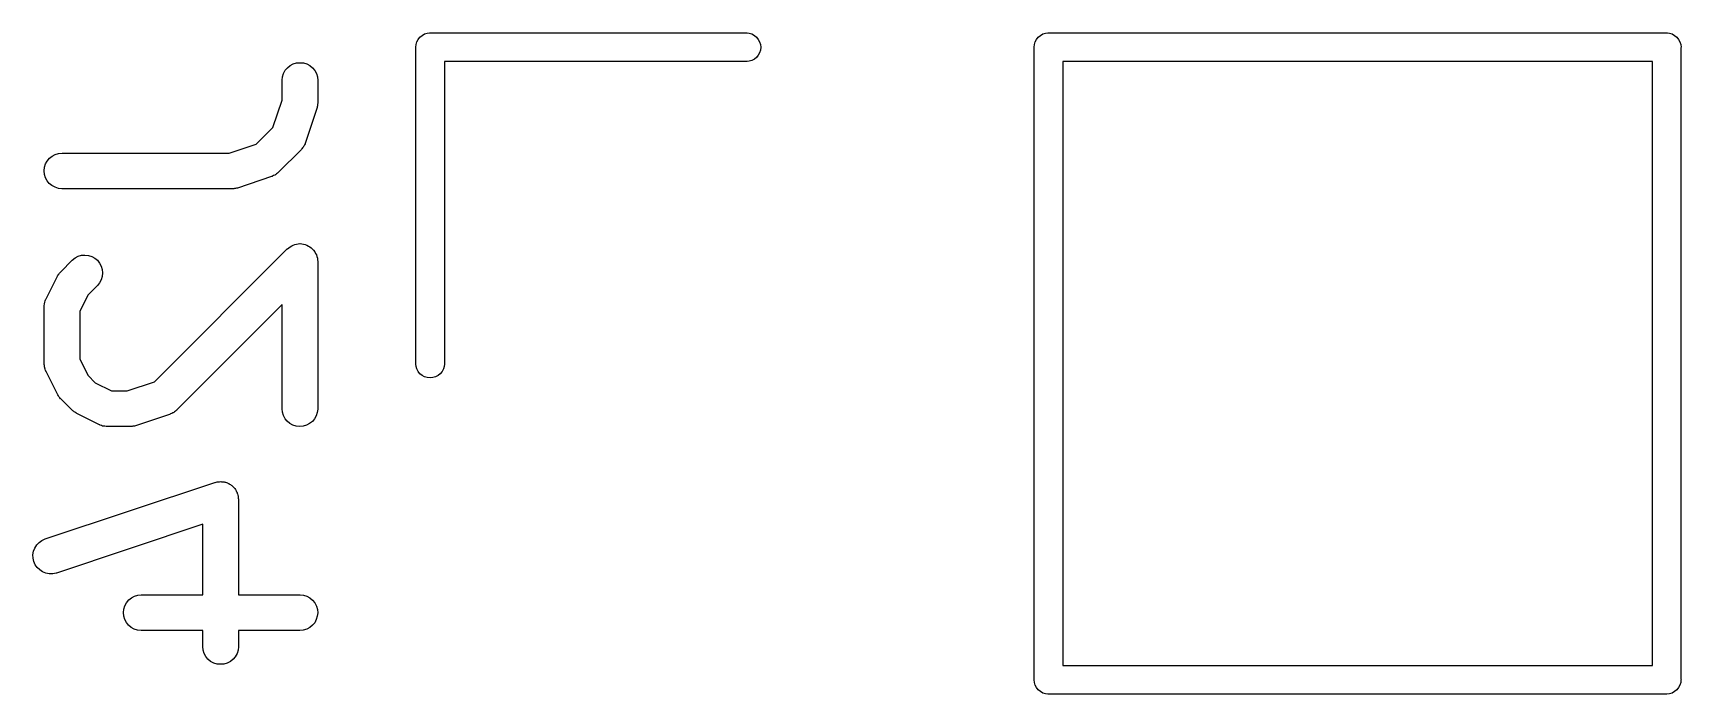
# Model space of a CAD drawing. Extents: x 37 to 98, y -173 to -16.
# Drawn here: x 73.25 to 80.18, y -173.39 to -170.61 of the extents above; entities that cross this region are included whole.
import ezdxf

# ---------------------------------------------------------------- set-up
doc = ezdxf.new("R2010")
doc.units = 0
doc.layers.add('BLACK', color=7, linetype='CONTINUOUS')

msp = doc.modelspace()

# ---------------------------------------------------------------- linework, layer by layer
at = {"layer": 'BLACK', "linetype": 'CONTINUOUS'}
for p, q in [((74.8774, -170.627), (74.8865, -170.62)), ((74.8865, -170.62), (74.8969, -170.614)), ((74.8969, -170.614), (74.9082, -170.611)), ((74.9082, -170.611), (74.9171, -170.61)), ((74.9171, -170.61), (74.92, -170.61)), ((74.92, -170.61), (74.9229, -170.61)), ((74.9229, -170.61), (76.2529, -170.61)), ((76.2529, -170.61), (76.2618, -170.611)), ((76.2618, -170.611), (76.2731, -170.614)), ((76.2731, -170.614), (76.2835, -170.62)), ((76.2835, -170.62), (76.2926, -170.627)), ((77.4774, -170.627), (77.4865, -170.62)), ((77.4865, -170.62), (77.4969, -170.614)), ((77.4969, -170.614), (77.5082, -170.611)), ((77.5082, -170.611), (77.5171, -170.61)), ((77.5171, -170.61), (77.52, -170.61)), ((77.52, -170.61), (77.5229, -170.61)), ((77.5229, -170.61), (80.1171, -170.61)), ((80.1171, -170.61), (80.12, -170.61)), ((80.12, -170.61), (80.1229, -170.61)), ((80.1229, -170.61), (80.1229, -170.61)), ((80.1229, -170.61), (80.1318, -170.611)), ((80.1318, -170.611), (80.1431, -170.614)), ((80.1431, -170.614), (80.1535, -170.62)), ((80.1535, -170.62), (80.1626, -170.627)), ((74.8597, -170.67), (74.8609, -170.658)), ((74.86, -170.673), (74.8597, -170.67)), ((74.86, -172.003), (74.86, -170.673)), ((74.8609, -170.658), (74.8643, -170.647)), ((74.8643, -170.647), (74.8699, -170.637)), ((74.8699, -170.637), (74.8774, -170.627)), ((76.2926, -170.627), (76.3001, -170.637)), ((76.3001, -170.637), (76.3057, -170.647)), ((76.3057, -170.693), (76.3001, -170.703)), ((76.3057, -170.647), (76.3091, -170.658)), ((76.3091, -170.682), (76.3057, -170.693)), ((76.3091, -170.658), (76.3103, -170.67)), ((76.3103, -170.67), (76.3091, -170.682)), ((77.4597, -170.67), (77.4609, -170.658)), ((77.46, -170.673), (77.4597, -170.67)), ((77.46, -173.327), (77.46, -170.673)), ((77.4609, -170.658), (77.4643, -170.647)), ((77.4643, -170.647), (77.4699, -170.637)), ((77.4699, -170.637), (77.4774, -170.627)), ((80.1626, -170.627), (80.1701, -170.637)), ((80.1701, -170.637), (80.1757, -170.647)), ((80.1757, -170.647), (80.1791, -170.658)), ((80.1791, -170.658), (80.1803, -170.67)), ((80.1803, -170.67), (80.18, -170.673)), ((80.18, -170.673), (80.18, -173.327)), ((74.3105, -170.767), (74.3199, -170.756)), ((74.3199, -170.756), (74.3313, -170.747)), ((74.3313, -170.747), (74.3443, -170.74)), ((74.3443, -170.74), (74.3583, -170.736)), ((74.3583, -170.736), (74.3729, -170.735)), ((74.3729, -170.735), (74.3875, -170.736)), ((74.3875, -170.736), (74.4014, -170.74)), ((74.4014, -170.74), (74.4143, -170.747)), ((74.4143, -170.747), (74.4256, -170.757)), ((74.4256, -170.757), (74.4348, -170.768)), ((76.2529, -170.73), (74.98, -170.73)), ((74.98, -170.73), (74.98, -172.003)), ((76.2618, -170.729), (76.2529, -170.73)), ((76.2731, -170.726), (76.2618, -170.729)), ((76.2835, -170.72), (76.2731, -170.726)), ((76.2926, -170.713), (76.2835, -170.72)), ((76.3001, -170.703), (76.2926, -170.713)), ((77.58, -170.73), (77.58, -173.27)), ((80.06, -170.73), (77.58, -170.73)), ((80.06, -173.27), (80.06, -170.73)), ((74.2974, -170.808), (74.299, -170.794)), ((74.2974, -170.81), (74.2974, -170.808)), ((74.2974, -170.893), (74.2974, -170.81)), ((74.299, -170.794), (74.3034, -170.78)), ((74.3034, -170.78), (74.3105, -170.767)), ((74.4348, -170.768), (74.4417, -170.781)), ((74.4417, -170.781), (74.446, -170.795)), ((74.446, -170.795), (74.4474, -170.81)), ((74.4474, -170.81), (74.4474, -170.905)), ((74.2592, -171.007), (74.2974, -170.893)), ((74.4435, -170.928), (74.3959, -171.071)), ((74.4445, -170.924), (74.4435, -170.928)), ((74.4457, -170.92), (74.4445, -170.924)), ((74.4461, -170.917), (74.4457, -170.92)), ((74.4468, -170.914), (74.4461, -170.917)), ((74.4469, -170.91), (74.4468, -170.914)), ((74.4474, -170.906), (74.4469, -170.91)), ((74.4474, -170.905), (74.4474, -170.906)), ((74.189, -171.077), (74.2592, -171.007)), ((74.0745, -171.115), (74.189, -171.077)), ((74.3778, -171.101), (74.2826, -171.196)), ((74.3792, -171.099), (74.3778, -171.101)), ((74.3808, -171.097), (74.3792, -171.099)), ((74.3838, -171.093), (74.3808, -171.097)), ((74.3871, -171.089), (74.3838, -171.093)), ((74.3881, -171.087), (74.3871, -171.089)), ((74.3894, -171.086), (74.3881, -171.087)), ((74.3916, -171.081), (74.3894, -171.086)), ((74.394, -171.076), (74.3916, -171.081)), ((74.3946, -171.074), (74.394, -171.076)), ((74.3956, -171.072), (74.3946, -171.074)), ((74.3959, -171.071), (74.3956, -171.072)), ((73.2974, -171.19), (73.2989, -171.175)), ((73.2989, -171.175), (73.3032, -171.161)), ((73.3032, -171.161), (73.3102, -171.149)), ((73.3102, -171.149), (73.3195, -171.137)), ((73.3195, -171.137), (73.3309, -171.128)), ((73.3309, -171.128), (73.3438, -171.121)), ((73.3438, -171.121), (73.3578, -171.117)), ((73.3578, -171.117), (73.3724, -171.115)), ((73.3724, -171.115), (74.0745, -171.115)), ((73.2987, -171.205), (73.2974, -171.19)), ((73.3028, -171.219), (73.2987, -171.205)), ((73.3096, -171.232), (73.3028, -171.219)), ((73.3188, -171.243), (73.3096, -171.232)), ((73.33, -171.252), (73.3188, -171.243)), ((74.2532, -171.214), (74.1104, -171.262)), ((74.2553, -171.213), (74.2532, -171.214)), ((74.2574, -171.212), (74.2553, -171.213)), ((74.2619, -171.21), (74.2574, -171.212)), ((74.2666, -171.208), (74.2619, -171.21)), ((74.2684, -171.207), (74.2666, -171.208)), ((74.2704, -171.206), (74.2684, -171.207)), ((74.2744, -171.203), (74.2704, -171.206)), ((74.2786, -171.2), (74.2744, -171.203)), ((74.2801, -171.198), (74.2786, -171.2)), ((74.2818, -171.197), (74.2801, -171.198)), ((74.2826, -171.196), (74.2818, -171.197)), ((73.3428, -171.259), (73.33, -171.252)), ((73.3568, -171.264), (73.3428, -171.259)), ((73.3713, -171.265), (73.3568, -171.264)), ((73.3724, -171.265), (73.3713, -171.265)), ((74.0867, -171.265), (73.3724, -171.265)), ((74.0909, -171.265), (74.0867, -171.265)), ((74.0951, -171.265), (74.0909, -171.265)), ((74.0981, -171.264), (74.0951, -171.265)), ((74.1012, -171.264), (74.0981, -171.264)), ((74.1053, -171.263), (74.1012, -171.264)), ((74.1094, -171.262), (74.1053, -171.263)), ((74.1104, -171.262), (74.1094, -171.262)), ((73.7604, -172.077), (74.3193, -171.518)), ((74.3193, -171.518), (74.3199, -171.518)), ((74.3199, -171.518), (74.3199, -171.518)), ((74.3199, -171.518), (74.3199, -171.518)), ((74.3199, -171.518), (74.3201, -171.518)), ((74.3201, -171.518), (74.3258, -171.513)), ((74.3258, -171.513), (74.3313, -171.509)), ((74.3313, -171.509), (74.3314, -171.509)), ((74.3314, -171.509), (74.3315, -171.509)), ((74.3315, -171.509), (74.338, -171.505)), ((74.338, -171.505), (74.3443, -171.502)), ((74.3443, -171.502), (74.3444, -171.502)), ((74.3444, -171.502), (74.3445, -171.502)), ((74.3445, -171.502), (74.3515, -171.5)), ((74.3515, -171.5), (74.3583, -171.498)), ((74.3583, -171.498), (74.3585, -171.498)), ((74.3585, -171.498), (74.3586, -171.498)), ((74.3586, -171.498), (74.3658, -171.497)), ((74.3658, -171.497), (74.3729, -171.496)), ((74.3729, -171.496), (74.373, -171.496)), ((74.373, -171.496), (74.3732, -171.496)), ((74.3732, -171.496), (74.3803, -171.497)), ((74.3803, -171.497), (74.3875, -171.498)), ((74.3875, -171.498), (74.3876, -171.498)), ((74.3876, -171.498), (74.3877, -171.498)), ((74.3877, -171.498), (74.3945, -171.5)), ((74.3945, -171.5), (74.4014, -171.502)), ((74.4014, -171.502), (74.4016, -171.502)), ((74.4016, -171.502), (74.4017, -171.502)), ((74.4017, -171.502), (74.4081, -171.506)), ((74.4081, -171.506), (74.4143, -171.509)), ((74.4143, -171.509), (74.4144, -171.509)), ((74.4144, -171.509), (74.4145, -171.509)), ((74.4145, -171.509), (74.4201, -171.514)), ((74.4201, -171.514), (74.4256, -171.519)), ((74.4256, -171.519), (74.4257, -171.519)), ((74.4257, -171.519), (74.4258, -171.519)), ((74.4258, -171.519), (74.4303, -171.524)), ((74.4303, -171.524), (74.4348, -171.53)), ((73.367, -171.614), (73.4146, -171.566)), ((73.4146, -171.566), (73.4153, -171.565)), ((73.4153, -171.565), (73.4268, -171.556)), ((73.4268, -171.556), (73.4398, -171.549)), ((73.4398, -171.549), (73.4538, -171.545)), ((73.4538, -171.545), (73.4684, -171.544)), ((73.4684, -171.544), (73.483, -171.546)), ((73.483, -171.546), (73.4969, -171.55)), ((73.4969, -171.55), (73.5098, -171.557)), ((73.5098, -171.557), (73.521, -171.566)), ((73.521, -171.566), (73.5302, -171.578)), ((73.5302, -171.578), (73.5371, -171.591)), ((73.5371, -171.591), (73.5412, -171.605)), ((74.4348, -171.53), (74.4349, -171.53)), ((74.4349, -171.53), (74.435, -171.53)), ((74.435, -171.53), (74.4384, -171.537)), ((74.4384, -171.537), (74.4417, -171.543)), ((74.4417, -171.543), (74.4418, -171.543)), ((74.4418, -171.543), (74.4418, -171.543)), ((74.4418, -171.543), (74.4439, -171.55)), ((74.4439, -171.55), (74.446, -171.557)), ((74.446, -171.557), (74.446, -171.557)), ((74.446, -171.557), (74.446, -171.557)), ((74.446, -171.557), (74.4467, -171.564)), ((74.4467, -171.564), (74.4474, -171.571)), ((74.4474, -171.571), (74.4474, -172.19)), ((73.3053, -171.728), (73.3529, -171.633)), ((73.3529, -171.633), (73.3534, -171.632)), ((73.3534, -171.632), (73.3557, -171.629)), ((73.3557, -171.629), (73.3577, -171.625)), ((73.3577, -171.625), (73.3597, -171.623)), ((73.3597, -171.623), (73.3614, -171.62)), ((73.3614, -171.62), (73.3643, -171.617)), ((73.3643, -171.617), (73.367, -171.614)), ((73.5299, -171.661), (73.5207, -171.672)), ((73.5369, -171.648), (73.5299, -171.661)), ((73.5411, -171.634), (73.5369, -171.648)), ((73.5426, -171.619), (73.5411, -171.634)), ((73.5412, -171.605), (73.5426, -171.619)), ((73.3019, -171.737), (73.3034, -171.732)), ((73.3034, -171.732), (73.3045, -171.73)), ((73.3045, -171.73), (73.3053, -171.728)), ((73.4816, -171.711), (73.4474, -171.78)), ((73.5207, -171.672), (73.4816, -171.711)), ((73.2974, -171.761), (73.2976, -171.759)), ((73.2974, -171.762), (73.2974, -171.761)), ((73.2974, -172), (73.2974, -171.762)), ((73.2976, -171.756), (73.2984, -171.751)), ((73.2976, -171.759), (73.2976, -171.756)), ((73.2984, -171.751), (73.299, -171.746)), ((73.299, -171.746), (73.2997, -171.744)), ((73.2997, -171.744), (73.3001, -171.742)), ((73.3001, -171.742), (73.3019, -171.737)), ((73.4474, -171.78), (73.4474, -171.982)), ((74.2974, -171.752), (73.854, -172.196)), ((74.2974, -172.19), (74.2974, -171.752)), ((73.2976, -172.002), (73.2974, -172)), ((73.2975, -172.004), (73.2976, -172.002)), ((73.2983, -172.009), (73.2975, -172.004)), ((73.2988, -172.015), (73.2983, -172.009)), ((73.4474, -171.982), (73.4816, -172.051)), ((74.8609, -172.012), (74.86, -172.003)), ((74.98, -172.003), (74.9791, -172.012)), ((73.2994, -172.017), (73.2988, -172.015)), ((73.2998, -172.019), (73.2994, -172.017)), ((73.3016, -172.024), (73.2998, -172.019)), ((73.303, -172.029), (73.3016, -172.024)), ((73.3041, -172.031), (73.303, -172.029)), ((73.3048, -172.033), (73.3041, -172.031)), ((73.3053, -172.034), (73.3048, -172.033)), ((73.3529, -172.129), (73.3053, -172.034)), ((73.4816, -172.051), (73.512, -172.081)), ((73.6459, -172.115), (73.7604, -172.077)), ((74.8643, -172.023), (74.8609, -172.012)), ((74.8699, -172.033), (74.8643, -172.023)), ((74.8774, -172.043), (74.8699, -172.033)), ((74.8865, -172.05), (74.8774, -172.043)), ((74.8969, -172.056), (74.8865, -172.05)), ((74.9082, -172.059), (74.8969, -172.056)), ((74.92, -172.06), (74.9082, -172.059)), ((74.9318, -172.059), (74.92, -172.06)), ((74.9431, -172.056), (74.9318, -172.059)), ((74.9535, -172.05), (74.9431, -172.056)), ((74.9626, -172.043), (74.9535, -172.05)), ((74.9701, -172.033), (74.9626, -172.043)), ((74.9757, -172.023), (74.9701, -172.033)), ((74.9791, -172.012), (74.9757, -172.023)), ((73.3552, -172.132), (73.3529, -172.129)), ((73.3571, -172.136), (73.3552, -172.132)), ((73.359, -172.139), (73.3571, -172.136)), ((73.3607, -172.141), (73.359, -172.139)), ((73.3636, -172.144), (73.3607, -172.141)), ((73.3662, -172.148), (73.3636, -172.144)), ((73.367, -172.148), (73.3662, -172.148)), ((73.4146, -172.196), (73.367, -172.148)), ((73.512, -172.081), (73.5806, -172.115)), ((73.5806, -172.115), (73.6459, -172.115)), ((73.4178, -172.199), (73.4146, -172.196)), ((73.4209, -172.201), (73.4178, -172.199)), ((73.4235, -172.203), (73.4209, -172.201)), ((73.4259, -172.205), (73.4235, -172.203)), ((73.4296, -172.207), (73.4259, -172.205)), ((73.4331, -172.209), (73.4296, -172.207)), ((73.4341, -172.21), (73.4331, -172.209)), ((73.5293, -172.258), (73.4341, -172.21)), ((73.8247, -172.214), (73.6818, -172.262)), ((73.8267, -172.213), (73.8247, -172.214)), ((73.8288, -172.212), (73.8267, -172.213)), ((73.8334, -172.21), (73.8288, -172.212)), ((73.838, -172.208), (73.8334, -172.21)), ((73.8398, -172.207), (73.838, -172.208)), ((73.8418, -172.206), (73.8398, -172.207)), ((73.8458, -172.203), (73.8418, -172.206)), ((73.85, -172.2), (73.8458, -172.203)), ((73.8515, -172.198), (73.85, -172.2)), ((73.8532, -172.197), (73.8515, -172.198)), ((73.854, -172.196), (73.8532, -172.197)), ((74.2988, -172.205), (74.2974, -172.19)), ((74.303, -172.219), (74.2988, -172.205)), ((74.4457, -172.206), (74.4413, -172.22)), ((74.4474, -172.192), (74.4457, -172.206)), ((74.4474, -172.19), (74.4474, -172.192)), ((73.5314, -172.258), (73.5293, -172.258)), ((73.5333, -172.259), (73.5314, -172.258)), ((73.5382, -172.261), (73.5333, -172.259)), ((73.543, -172.263), (73.5382, -172.261)), ((73.5452, -172.263), (73.543, -172.263)), ((73.5473, -172.264), (73.5452, -172.263)), ((73.5524, -172.264), (73.5473, -172.264)), ((73.5574, -172.265), (73.5524, -172.264)), ((73.5596, -172.265), (73.5574, -172.265)), ((73.5618, -172.265), (73.5596, -172.265)), ((73.5629, -172.265), (73.5618, -172.265)), ((73.6581, -172.265), (73.5629, -172.265)), ((73.6623, -172.265), (73.6581, -172.265)), ((73.6665, -172.265), (73.6623, -172.265)), ((73.6696, -172.264), (73.6665, -172.265)), ((73.6727, -172.264), (73.6696, -172.264)), ((73.6767, -172.263), (73.6727, -172.264)), ((73.6808, -172.262), (73.6767, -172.263)), ((73.6818, -172.262), (73.6808, -172.262)), ((74.3099, -172.232), (74.303, -172.219)), ((74.3192, -172.243), (74.3099, -172.232)), ((74.3304, -172.253), (74.3192, -172.243)), ((74.3433, -172.26), (74.3304, -172.253)), ((74.3573, -172.264), (74.3433, -172.26)), ((74.3719, -172.265), (74.3573, -172.264)), ((74.3864, -172.264), (74.3719, -172.265)), ((74.4005, -172.26), (74.3864, -172.264)), ((74.4134, -172.253), (74.4005, -172.26)), ((74.4249, -172.244), (74.4134, -172.253)), ((74.4343, -172.233), (74.4249, -172.244)), ((74.4413, -172.22), (74.4343, -172.233)), ((73.301, -172.738), (74.0153, -172.5)), ((74.0153, -172.5), (74.0163, -172.5)), ((74.0163, -172.5), (74.0207, -172.499)), ((74.0207, -172.499), (74.025, -172.498)), ((74.025, -172.498), (74.0278, -172.497)), ((74.0278, -172.497), (74.0306, -172.497)), ((74.0306, -172.497), (74.0351, -172.497)), ((74.0351, -172.497), (74.0396, -172.496)), ((74.0396, -172.496), (74.0424, -172.497)), ((74.0424, -172.497), (74.0453, -172.497)), ((74.0453, -172.497), (74.0497, -172.497)), ((74.0497, -172.497), (74.0541, -172.498)), ((74.0541, -172.498), (74.0569, -172.499)), ((74.0569, -172.499), (74.0597, -172.499)), ((74.0597, -172.499), (74.0638, -172.501)), ((74.0638, -172.501), (74.0681, -172.502)), ((74.0681, -172.502), (74.0706, -172.504)), ((74.0706, -172.504), (74.0733, -172.505)), ((74.0733, -172.505), (74.077, -172.507)), ((74.077, -172.507), (74.081, -172.509)), ((74.081, -172.509), (74.0832, -172.511)), ((74.0832, -172.511), (74.0856, -172.513)), ((74.0856, -172.513), (74.0888, -172.516)), ((74.0888, -172.516), (74.0923, -172.519)), ((74.0923, -172.519), (74.0941, -172.521)), ((74.0941, -172.521), (74.0961, -172.523)), ((74.0961, -172.523), (74.0987, -172.526)), ((74.0987, -172.526), (74.1015, -172.53)), ((74.1015, -172.53), (74.1029, -172.532)), ((74.1029, -172.532), (74.1045, -172.535)), ((74.1045, -172.535), (74.1063, -172.539)), ((74.1063, -172.539), (74.1084, -172.543)), ((74.1084, -172.543), (74.1092, -172.546)), ((74.1092, -172.546), (74.1104, -172.548)), ((74.1104, -172.548), (74.1113, -172.553)), ((74.1113, -172.553), (74.1126, -172.557)), ((74.1126, -172.557), (74.1129, -172.56)), ((74.1129, -172.56), (74.1135, -172.563)), ((74.1135, -172.563), (74.1136, -172.567)), ((74.1136, -172.567), (74.114, -172.571)), ((74.114, -172.571), (74.114, -172.973)), ((73.964, -172.675), (73.3485, -172.881)), ((73.964, -172.973), (73.964, -172.675)), ((73.2578, -172.776), (73.2656, -172.763)), ((73.2656, -172.763), (73.2757, -172.753)), ((73.2757, -172.753), (73.2877, -172.744)), ((73.2877, -172.744), (73.301, -172.738)), ((73.25, -172.804), (73.2525, -172.789)), ((73.2503, -172.818), (73.25, -172.804)), ((73.2534, -172.833), (73.2503, -172.818)), ((73.2525, -172.789), (73.2578, -172.776)), ((73.2593, -172.846), (73.2534, -172.833)), ((73.2677, -172.858), (73.2593, -172.846)), ((73.2782, -172.868), (73.2677, -172.858)), ((73.2905, -172.876), (73.2782, -172.868)), ((73.3041, -172.882), (73.2905, -172.876)), ((73.3185, -172.884), (73.3041, -172.882)), ((73.3332, -172.884), (73.3185, -172.884)), ((73.3475, -172.881), (73.3332, -172.884)), ((73.3485, -172.881), (73.3475, -172.881)), ((73.6642, -172.985), (73.6771, -172.978)), ((73.6771, -172.978), (73.6911, -172.974)), ((73.6911, -172.974), (73.7057, -172.973)), ((73.7057, -172.973), (73.964, -172.973)), ((74.114, -172.973), (74.3724, -172.973)), ((74.3724, -172.973), (74.3734, -172.973)), ((74.3734, -172.973), (74.388, -172.974)), ((74.388, -172.974), (74.4019, -172.979)), ((74.4019, -172.979), (74.4148, -172.986)), ((73.6307, -173.047), (73.6322, -173.033)), ((73.632, -173.062), (73.6307, -173.047)), ((73.6322, -173.033), (73.6366, -173.019)), ((73.6366, -173.019), (73.6435, -173.006)), ((73.6435, -173.006), (73.6529, -172.994)), ((73.6529, -172.994), (73.6642, -172.985)), ((74.4148, -172.986), (74.426, -172.995)), ((74.426, -172.995), (74.4351, -173.007)), ((74.4351, -173.007), (74.4419, -173.02)), ((74.4419, -173.02), (74.4461, -173.034)), ((74.4474, -173.048), (74.4458, -173.063)), ((74.4461, -173.034), (74.4474, -173.048)), ((73.6362, -173.076), (73.632, -173.062)), ((73.643, -173.089), (73.6362, -173.076)), ((73.6521, -173.1), (73.643, -173.089)), ((73.6633, -173.11), (73.6521, -173.1)), ((73.6762, -173.117), (73.6633, -173.11)), ((73.6901, -173.121), (73.6762, -173.117)), ((74.401, -173.117), (74.3869, -173.121)), ((74.4139, -173.11), (74.401, -173.117)), ((74.4252, -173.101), (74.4139, -173.11)), ((74.4346, -173.09), (74.4252, -173.101)), ((74.4415, -173.077), (74.4346, -173.09)), ((74.4458, -173.063), (74.4415, -173.077)), ((73.7047, -173.123), (73.6901, -173.121)), ((73.7057, -173.123), (73.7047, -173.123)), ((73.964, -173.123), (73.7057, -173.123)), ((73.964, -173.19), (73.964, -173.123)), ((74.3724, -173.123), (74.114, -173.123)), ((74.114, -173.123), (74.114, -173.19)), ((74.3869, -173.121), (74.3724, -173.123)), ((73.9655, -173.205), (73.964, -173.19)), ((73.9697, -173.219), (73.9655, -173.205)), ((73.9766, -173.232), (73.9697, -173.219)), ((73.9858, -173.243), (73.9766, -173.232)), ((73.9971, -173.253), (73.9858, -173.243)), ((74.01, -173.26), (73.9971, -173.253)), ((74.0801, -173.253), (74.0671, -173.26)), ((74.0915, -173.244), (74.0801, -173.253)), ((74.1009, -173.233), (74.0915, -173.244)), ((74.108, -173.22), (74.1009, -173.233)), ((74.1124, -173.206), (74.108, -173.22)), ((74.114, -173.192), (74.1124, -173.206)), ((74.114, -173.19), (74.114, -173.192)), ((74.024, -173.264), (74.01, -173.26)), ((74.0385, -173.265), (74.024, -173.264)), ((74.0531, -173.264), (74.0385, -173.265)), ((74.0671, -173.26), (74.0531, -173.264)), ((77.58, -173.27), (80.06, -173.27)), ((77.4597, -173.33), (77.46, -173.327)), ((77.4609, -173.342), (77.4597, -173.33)), ((77.4643, -173.353), (77.4609, -173.342)), ((77.4699, -173.363), (77.4643, -173.353)), ((77.4774, -173.373), (77.4699, -173.363)), ((77.4865, -173.38), (77.4774, -173.373)), ((77.4969, -173.386), (77.4865, -173.38)), ((77.5082, -173.389), (77.4969, -173.386)), ((77.5171, -173.39), (77.5082, -173.389)), ((77.52, -173.39), (77.5171, -173.39)), ((77.5171, -173.39), (77.5171, -173.39)), ((77.5229, -173.39), (77.52, -173.39)), ((80.1171, -173.39), (77.5229, -173.39)), ((80.12, -173.39), (80.1171, -173.39)), ((80.1318, -173.389), (80.12, -173.39)), ((80.1431, -173.386), (80.1318, -173.389)), ((80.1535, -173.38), (80.1431, -173.386)), ((80.1626, -173.373), (80.1535, -173.38)), ((80.1701, -173.363), (80.1626, -173.373)), ((80.1757, -173.353), (80.1701, -173.363)), ((80.1791, -173.342), (80.1757, -173.353)), ((80.18, -173.333), (80.1791, -173.342)), ((80.18, -173.327), (80.1803, -173.33)), ((80.1803, -173.33), (80.18, -173.333))]:
    msp.add_line(p, q, dxfattribs=at)

doc.saveas('drawing.dxf')
